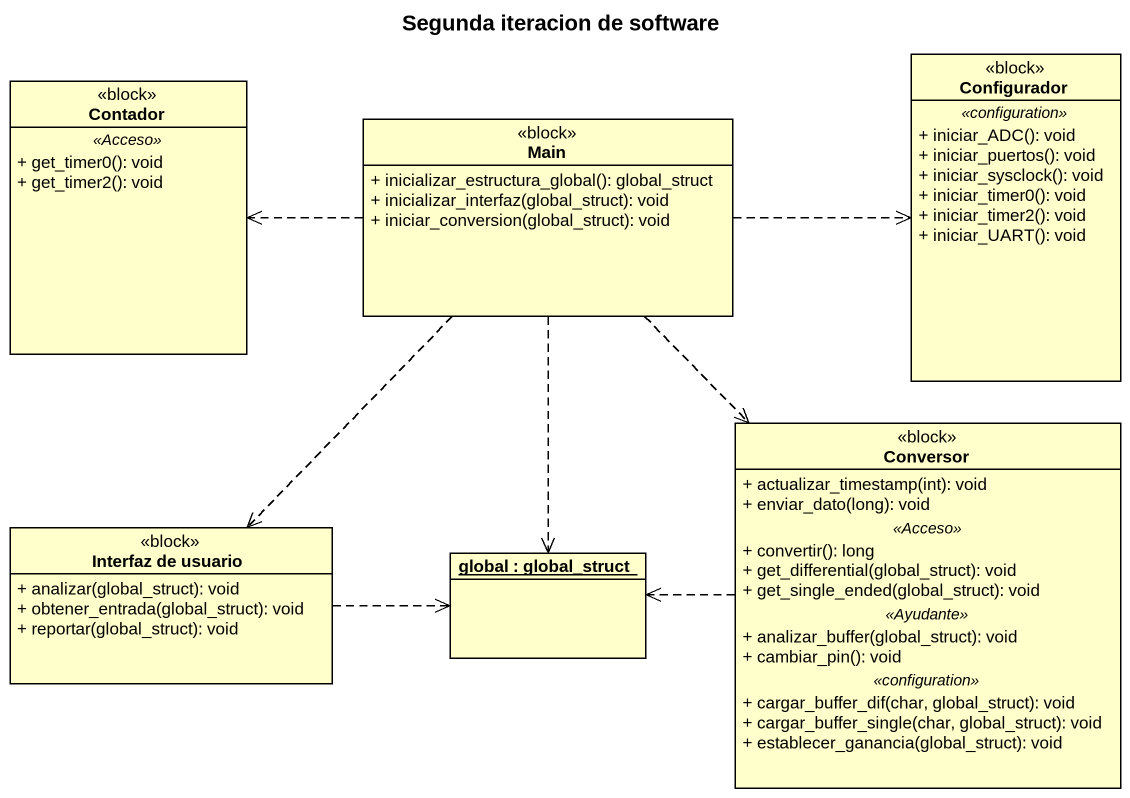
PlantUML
@startuml
title Segunda iteracion de software
hide circle
hide empty members
skinparam classAttributeIconSize 0
class Contador <<block>> {
  .. <<Acceso>> ..
  + get_timer0(): void
  + get_timer2(): void
}
class Configurador <<block>> {
  .. <<configuration>> ..
  + iniciar_ADC(): void
  + iniciar_puertos(): void
  + iniciar_sysclock(): void
  + iniciar_timer0(): void
  + iniciar_timer2(): void
  + iniciar_UART(): void
}
class Main <<block>> {
  + inicializar_estructura_global(): global_struct
  + inicializar_interfaz(global_struct): void
  + iniciar_conversion(global_struct): void
}
class Conversor <<block>> {
  + actualizar_timestamp(int): void
  + enviar_dato(long): void
  .. <<Acceso>> ..
  + convertir(): long
  + get_differential(global_struct): void
  + get_single_ended(global_struct): void
  .. <<Ayudante>> ..
  + analizar_buffer(global_struct): void
  + cambiar_pin(): void
  .. <<configuration>> ..
  + cargar_buffer_dif(char, global_struct): void
  + cargar_buffer_single(char, global_struct): void
  + establecer_ganancia(global_struct): void
}
class "Interfaz de usuario" as Interfaz_de_usuario <<block>> {
  + analizar(global_struct): void
  + obtener_entrada(global_struct): void
  + reportar(global_struct): void
}
object "global : global_struct" as global
Main .left.> Contador
Main .right.> Configurador
Main ..> Conversor
Main ..> Interfaz_de_usuario
Main ..> global
Conversor .left.> global
Interfaz_de_usuario .right.> global
@enduml
